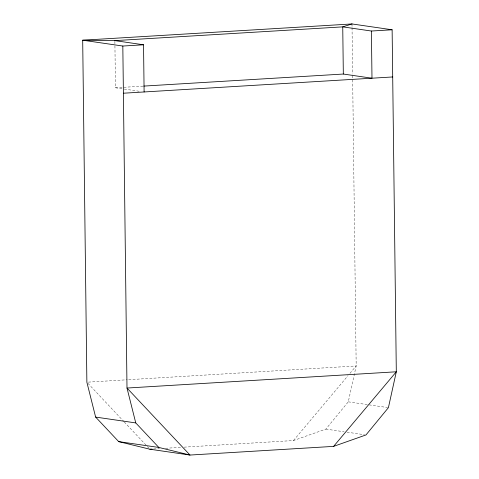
<?xml version="1.0" encoding="UTF-8"?>
<svg xmlns="http://www.w3.org/2000/svg" width="479" height="479" viewBox="0 0 479 479"><rect width="100%" height="100%" fill="white"/><g stroke="black" fill="none" stroke-linecap="round" stroke-linejoin="round"><path stroke-width="0.36" stroke-dasharray="2.4 1.8" d="M184.11 447.152L293.471 440.548L325.852 429.106L348.287 401.833L356.178 365.95L352.622 74.838M293.471 440.548L348.041 375.632M349.957 373.357L356.178 365.95L127.905 379.733M114.936 45.78L115.451 87.795L143.005 86.13M88.364 382.116L127.157 379.775M153.603 448.991L159.555 448.631M165.506 448.272L181.134 447.332M115.451 87.795L123.534 88.968M124.271 89.076L139.706 91.321M348.287 401.833L387.679 407.563M325.852 429.106L344.09 431.759M347.012 432.184L364.519 434.728M87.897 383.296L123.762 421.43M124.271 421.975L146.814 445.949M147.322 446.494L148.861 448.128M351.999 23.95L352.035 26.944M352.047 27.692L352.61 74.089M114.882 41.362L114.93 45.044"/><path stroke-width="0.72" d="M333.6 446.38L396.307 371.788L392.127 29.782L351.999 23.95L82.693 40.206L86.873 382.206L95.632 417.083L118.696 441.614L149.885 449.218L190.013 455.05L333.6 446.38L365.98 434.938L388.409 407.665L396.307 371.788L127.001 388.044L122.822 46.038L82.693 40.206L114.876 40.625L342.748 26.866L371.411 31.033L392.127 29.782M351.999 23.95L342.748 26.866L343.323 74.041L371.985 78.209L371.411 31.033M122.822 46.038L143.538 44.792L144.113 91.962M143.748 86.088L343.323 74.041M123.396 93.213L392.702 76.957M149.885 449.218L152.118 449.08M114.876 40.625L143.538 44.792M95.632 417.083L135.761 422.921L158.824 447.446L190.013 455.05L127.001 388.044L135.761 422.921M118.696 441.614L158.824 447.446"/></g></svg>
